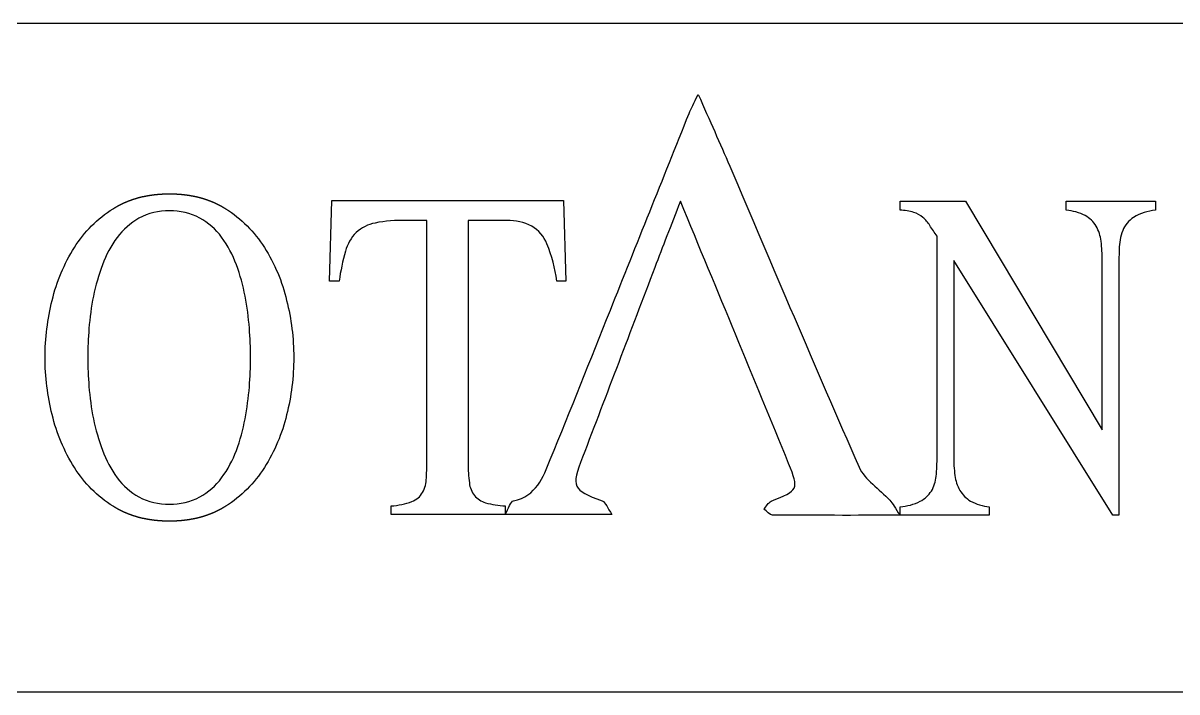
# Model space of a CAD drawing. Header units: millimetres. Extents: x -2194 to 1361, y -607 to 684.
# Drawn here: x 568.44 to 585.99, y 608.17 to 618.36 of the extents above; entities that cross this region are included whole.
import ezdxf

# ---------------------------------------------------------------- set-up
doc = ezdxf.new("R2010")
doc.units = ezdxf.units.MM
doc.layers.add('l1 2mm', color=7, linetype='Continuous', lineweight=25, true_color=0x000000)

msp = doc.modelspace()

# ---------------------------------------------------------------- linework, layer by layer
at = {"layer": 'l1 2mm', "color": 5, "true_color": 0x0000ff}
for p, q in [((560.35, 618.355), (610.928, 618.355)), ((560.35, 608.175), (610.928, 608.175))]:
    msp.add_line(p, q, dxfattribs=at)
at = {"layer": 'l1 2mm', "color": 5, "true_color": 0x0000ff, "flags": 128}
for points in [[(572.554, 613.265, -0.060549), (572.445, 612.391, -0.082743), (572.106, 611.59, -0.11043), (571.517, 611.001), (571.515, 610.999), (571.512, 610.998), (571.509, 610.996), (571.506, 610.994), (571.503, 610.992), (571.501, 610.991), (571.498, 610.989), (571.495, 610.987), (571.492, 610.985), (571.489, 610.984), (571.486, 610.982), (571.484, 610.98), (571.481, 610.979), (571.478, 610.977), (571.475, 610.975), (571.472, 610.974), (571.469, 610.972), (571.466, 610.97), (571.464, 610.969), (571.461, 610.967), (571.458, 610.965), (571.455, 610.964), (571.452, 610.962), (571.449, 610.96), (571.446, 610.959), (571.443, 610.957), (571.44, 610.956), (571.437, 610.954), (571.435, 610.952), (571.432, 610.951), (571.429, 610.949), (571.426, 610.948), (571.423, 610.946), (571.42, 610.945), (571.417, 610.943), (571.414, 610.942), (571.411, 610.94), (571.408, 610.939), (571.405, 610.937), (571.402, 610.936), (571.399, 610.934), (571.396, 610.933), (571.393, 610.931), (571.39, 610.93), (571.387, 610.928), (571.384, 610.927), (571.381, 610.925), (571.378, 610.924), (571.375, 610.922), (571.372, 610.921), (571.369, 610.919), (571.366, 610.918), (571.363, 610.917), (571.36, 610.915), (571.357, 610.914), (571.354, 610.912), (571.351, 610.911), (571.348, 610.91), (571.345, 610.908), (571.342, 610.907), (571.339, 610.906), (571.336, 610.904), (571.333, 610.903), (571.33, 610.902), (571.327, 610.9), (571.324, 610.899), (571.321, 610.898), (571.318, 610.896), (571.314, 610.895), (571.311, 610.894), (571.308, 610.892), (571.305, 610.891), (571.302, 610.89), (571.299, 610.889), (571.296, 610.887), (571.293, 610.886), (571.29, 610.885), (571.286, 610.884), (571.283, 610.882), (571.28, 610.881), (571.277, 610.88), (571.274, 610.879), (571.271, 610.878), (571.268, 610.876), (571.264, 610.875), (571.261, 610.874), (571.258, 610.873), (571.255, 610.872), (571.252, 610.87), (571.249, 610.869), (571.245, 610.868), (571.242, 610.867), (571.239, 610.866), (571.236, 610.865), (571.233, 610.864), (571.229, 610.862), (571.226, 610.861), (571.223, 610.86), (571.22, 610.859), (571.217, 610.858), (571.213, 610.857), (571.21, 610.856), (571.207, 610.855), (571.204, 610.854), (571.2, 610.853), (571.197, 610.852), (571.194, 610.851), (571.191, 610.85), (571.187, 610.849), (571.184, 610.848), (571.181, 610.847), (571.178, 610.846), (571.174, 610.845), (571.171, 610.844), (571.168, 610.843), (571.165, 610.842), (571.161, 610.841), (571.158, 610.84), (571.155, 610.839), (571.151, 610.838), (571.148, 610.837), (571.145, 610.836), (571.141, 610.835), (571.138, 610.834), (571.135, 610.833), (571.131, 610.832), (571.128, 610.831), (571.125, 610.83), (571.121, 610.83), (571.118, 610.829), (571.115, 610.828), (571.111, 610.827), (571.108, 610.826), (571.105, 610.825), (571.101, 610.824), (571.098, 610.824), (571.094, 610.823), (571.091, 610.822), (571.088, 610.821), (571.084, 610.82), (571.081, 610.82), (571.077, 610.819), (571.074, 610.818), (571.071, 610.817), (571.067, 610.816), (571.064, 610.816), (571.06, 610.815), (571.057, 610.814), (571.054, 610.813), (571.05, 610.813), (571.047, 610.812), (571.043, 610.811), (571.04, 610.81), (571.036, 610.81), (571.033, 610.809), (571.029, 610.808), (571.026, 610.808), (571.022, 610.807), (571.019, 610.806), (571.016, 610.806), (571.012, 610.805), (571.009, 610.804), (571.005, 610.804), (571.002, 610.803), (570.998, 610.802), (570.995, 610.802), (570.991, 610.801), (570.988, 610.8), (570.984, 610.8), (570.981, 610.799), (570.977, 610.799), (570.973, 610.798), (570.97, 610.798), (570.966, 610.797), (570.963, 610.796), (570.959, 610.796), (570.956, 610.795), (570.952, 610.795), (570.949, 610.794), (570.945, 610.794), (570.942, 610.793), (570.938, 610.793), (570.934, 610.792), (570.931, 610.792), (570.927, 610.791), (570.924, 610.791), (570.92, 610.79), (570.916, 610.79), (570.913, 610.789), (570.909, 610.789), (570.906, 610.788), (570.902, 610.788), (570.898, 610.787), (570.895, 610.787), (570.891, 610.787), (570.887, 610.786), (570.884, 610.786), (570.88, 610.785), (570.877, 610.785), (570.873, 610.785), (570.869, 610.784), (570.866, 610.784), (570.862, 610.783), (570.858, 610.783), (570.855, 610.783), (570.851, 610.782), (570.847, 610.782), (570.844, 610.782), (570.84, 610.781), (570.836, 610.781), (570.832, 610.781), (570.829, 610.78), (570.825, 610.78), (570.821, 610.78), (570.818, 610.779), (570.814, 610.779), (570.81, 610.779), (570.806, 610.779), (570.803, 610.778), (570.799, 610.778), (570.795, 610.778), (570.792, 610.778), (570.788, 610.777), (570.784, 610.777), (570.78, 610.777), (570.776, 610.777), (570.773, 610.777), (570.769, 610.776), (570.765, 610.776), (570.761, 610.776), (570.758, 610.776), (570.754, 610.776), (570.75, 610.775), (570.746, 610.775), (570.742, 610.775), (570.739, 610.775), (570.735, 610.775), (570.731, 610.775), (570.727, 610.775), (570.723, 610.775), (570.72, 610.774), (570.716, 610.774), (570.712, 610.774), (570.708, 610.774), (570.704, 610.774), (570.7, 610.774), (570.697, 610.774), (570.693, 610.774), (570.689, 610.774), (570.685, 610.774), (570.681, 610.774), (570.677, 610.774), (570.673, 610.774), (570.669, 610.774), (570.666, 610.774), (570.662, 610.774), (570.658, 610.774), (570.654, 610.774), (570.65, 610.774), (570.646, 610.774), (570.642, 610.774), (570.638, 610.774), (570.634, 610.774), (570.631, 610.774), (570.627, 610.774), (570.623, 610.774), (570.619, 610.774), (570.615, 610.774), (570.611, 610.774), (570.608, 610.774), (570.604, 610.774), (570.6, 610.775), (570.596, 610.775), (570.592, 610.775), (570.588, 610.775), (570.585, 610.775), (570.581, 610.775), (570.577, 610.775), (570.573, 610.775), (570.569, 610.776), (570.566, 610.776), (570.562, 610.776), (570.558, 610.776), (570.554, 610.776), (570.551, 610.777), (570.547, 610.777), (570.543, 610.777), (570.539, 610.777), (570.536, 610.777), (570.532, 610.778), (570.528, 610.778), (570.524, 610.778), (570.521, 610.778), (570.517, 610.779), (570.513, 610.779), (570.509, 610.779), (570.506, 610.779), (570.502, 610.78), (570.498, 610.78), (570.495, 610.78), (570.491, 610.781), (570.487, 610.781), (570.483, 610.781), (570.48, 610.782), (570.476, 610.782), (570.472, 610.782), (570.469, 610.783), (570.465, 610.783), (570.461, 610.783), (570.458, 610.784), (570.454, 610.784), (570.45, 610.785), (570.447, 610.785), (570.443, 610.785), (570.439, 610.786), (570.436, 610.786), (570.432, 610.787), (570.429, 610.787), (570.425, 610.787), (570.421, 610.788), (570.418, 610.788), (570.414, 610.789), (570.41, 610.789), (570.407, 610.79), (570.403, 610.79), (570.4, 610.791), (570.396, 610.791), (570.393, 610.792), (570.389, 610.792), (570.385, 610.793), (570.382, 610.793), (570.378, 610.794), (570.375, 610.794), (570.371, 610.795), (570.368, 610.795), (570.364, 610.796), (570.36, 610.796), (570.357, 610.797), (570.353, 610.798), (570.35, 610.798), (570.346, 610.799), (570.343, 610.799), (570.339, 610.8), (570.336, 610.8), (570.332, 610.801), (570.329, 610.802), (570.325, 610.802), (570.322, 610.803), (570.318, 610.804), (570.315, 610.804), (570.311, 610.805), (570.308, 610.806), (570.304, 610.806), (570.301, 610.807), (570.297, 610.808), (570.294, 610.808), (570.29, 610.809), (570.287, 610.81), (570.283, 610.81), (570.28, 610.811), (570.277, 610.812), (570.273, 610.813), (570.27, 610.813), (570.266, 610.814), (570.263, 610.815), (570.259, 610.816), (570.256, 610.816), (570.253, 610.817), (570.249, 610.818), (570.246, 610.819), (570.242, 610.82), (570.239, 610.82), (570.236, 610.821), (570.232, 610.822), (570.229, 610.823), (570.225, 610.824), (570.222, 610.824), (570.219, 610.825), (570.215, 610.826), (570.212, 610.827), (570.209, 610.828), (570.205, 610.829), (570.202, 610.83), (570.199, 610.83), (570.195, 610.831), (570.192, 610.832), (570.189, 610.833), (570.185, 610.834), (570.182, 610.835), (570.179, 610.836), (570.175, 610.837), (570.172, 610.838), (570.169, 610.839), (570.165, 610.84), (570.162, 610.841), (570.159, 610.842), (570.155, 610.843), (570.152, 610.844), (570.149, 610.845), (570.146, 610.846), (570.142, 610.847), (570.139, 610.848), (570.136, 610.849), (570.133, 610.85), (570.129, 610.851), (570.126, 610.852), (570.123, 610.853), (570.12, 610.854), (570.116, 610.855), (570.113, 610.856), (570.11, 610.857), (570.107, 610.858), (570.103, 610.859), (570.1, 610.86), (570.097, 610.861), (570.094, 610.862), (570.091, 610.864), (570.087, 610.865), (570.084, 610.866), (570.081, 610.867), (570.078, 610.868), (570.075, 610.869), (570.071, 610.87), (570.068, 610.872), (570.065, 610.873), (570.062, 610.874), (570.059, 610.875), (570.056, 610.876), (570.052, 610.878), (570.049, 610.879), (570.046, 610.88), (570.043, 610.881), (570.04, 610.882), (570.037, 610.884), (570.034, 610.885), (570.031, 610.886), (570.027, 610.887), (570.024, 610.889), (570.021, 610.89), (570.018, 610.891), (570.015, 610.892), (570.012, 610.894), (570.009, 610.895), (570.006, 610.896), (570.003, 610.898), (570, 610.899), (569.997, 610.9), (569.993, 610.902), (569.99, 610.903), (569.987, 610.904), (569.984, 610.906), (569.981, 610.907), (569.978, 610.908), (569.975, 610.91), (569.972, 610.911), (569.969, 610.912), (569.966, 610.914), (569.963, 610.915), (569.96, 610.917), (569.957, 610.918), (569.954, 610.919), (569.951, 610.921), (569.948, 610.922), (569.945, 610.924), (569.942, 610.925), (569.939, 610.927), (569.936, 610.928), (569.933, 610.93), (569.93, 610.931), (569.927, 610.933), (569.924, 610.934), (569.921, 610.936), (569.918, 610.937), (569.915, 610.939), (569.912, 610.94), (569.909, 610.942), (569.906, 610.943), (569.903, 610.945), (569.9, 610.946), (569.897, 610.948), (569.895, 610.949), (569.892, 610.951), (569.889, 610.952), (569.886, 610.954), (569.883, 610.956), (569.88, 610.957), (569.877, 610.959), (569.874, 610.96), (569.871, 610.962), (569.868, 610.964), (569.866, 610.965), (569.863, 610.967), (569.86, 610.969), (569.857, 610.97), (569.854, 610.972), (569.851, 610.974), (569.848, 610.975), (569.845, 610.977), (569.843, 610.979), (569.84, 610.98), (569.837, 610.982), (569.834, 610.984), (569.831, 610.985), (569.828, 610.987), (569.826, 610.989), (569.823, 610.991), (569.82, 610.992), (569.817, 610.994), (569.814, 610.996), (569.812, 610.998), (569.809, 610.999), (569.806, 611.001, -0.11043), (569.217, 611.59, -0.083212), (568.878, 612.395, -0.060038), (568.77, 613.265, -0.060038), (568.878, 614.135, -0.083212), (569.217, 614.94, -0.11043), (569.806, 615.529), (569.809, 615.531), (569.812, 615.532), (569.814, 615.534), (569.817, 615.536), (569.82, 615.538), (569.823, 615.539), (569.826, 615.541), (569.828, 615.543), (569.831, 615.545), (569.834, 615.546), (569.837, 615.548), (569.84, 615.55), (569.843, 615.551), (569.845, 615.553), (569.848, 615.555), (569.851, 615.556), (569.854, 615.558), (569.857, 615.56), (569.86, 615.561), (569.863, 615.563), (569.866, 615.565), (569.868, 615.566), (569.871, 615.568), (569.874, 615.57), (569.877, 615.571), (569.88, 615.573), (569.883, 615.574), (569.886, 615.576), (569.889, 615.578), (569.892, 615.579), (569.895, 615.581), (569.897, 615.582), (569.9, 615.584), (569.903, 615.585), (569.906, 615.587), (569.909, 615.588), (569.912, 615.59), (569.915, 615.591), (569.918, 615.593), (569.921, 615.594), (569.924, 615.596), (569.927, 615.597), (569.93, 615.599), (569.933, 615.6), (569.936, 615.602), (569.939, 615.603), (569.942, 615.605), (569.945, 615.606), (569.948, 615.608), (569.951, 615.609), (569.954, 615.611), (569.957, 615.612), (569.96, 615.613), (569.963, 615.615), (569.966, 615.616), (569.969, 615.618), (569.972, 615.619), (569.975, 615.62), (569.978, 615.622), (569.981, 615.623), (569.984, 615.624), (569.987, 615.626), (569.99, 615.627), (569.993, 615.628), (569.997, 615.63), (570, 615.631), (570.003, 615.632), (570.006, 615.634), (570.009, 615.635), (570.012, 615.636), (570.015, 615.638), (570.018, 615.639), (570.021, 615.64), (570.024, 615.641), (570.027, 615.643), (570.031, 615.644), (570.034, 615.645), (570.037, 615.646), (570.04, 615.648), (570.043, 615.649), (570.046, 615.65), (570.049, 615.651), (570.052, 615.652), (570.056, 615.654), (570.059, 615.655), (570.062, 615.656), (570.065, 615.657), (570.068, 615.658), (570.071, 615.66), (570.075, 615.661), (570.078, 615.662), (570.081, 615.663), (570.084, 615.664), (570.087, 615.665), (570.091, 615.666), (570.094, 615.668), (570.097, 615.669), (570.1, 615.67), (570.103, 615.671), (570.107, 615.672), (570.11, 615.673), (570.113, 615.674), (570.116, 615.675), (570.12, 615.676), (570.123, 615.677), (570.126, 615.678), (570.129, 615.679), (570.133, 615.68), (570.136, 615.681), (570.139, 615.682), (570.142, 615.683), (570.146, 615.684), (570.149, 615.685), (570.152, 615.686), (570.155, 615.687), (570.159, 615.688), (570.162, 615.689), (570.165, 615.69), (570.169, 615.691), (570.172, 615.692), (570.175, 615.693), (570.179, 615.694), (570.182, 615.695), (570.185, 615.696), (570.189, 615.697), (570.192, 615.698), (570.195, 615.699), (570.199, 615.7), (570.202, 615.7), (570.205, 615.701), (570.209, 615.702), (570.212, 615.703), (570.215, 615.704), (570.219, 615.705), (570.222, 615.706), (570.225, 615.706), (570.229, 615.707), (570.232, 615.708), (570.236, 615.709), (570.239, 615.71), (570.242, 615.71), (570.246, 615.711), (570.249, 615.712), (570.253, 615.713), (570.256, 615.714), (570.259, 615.714), (570.263, 615.715), (570.266, 615.716), (570.27, 615.717), (570.273, 615.717), (570.277, 615.718), (570.28, 615.719), (570.283, 615.72), (570.287, 615.72), (570.29, 615.721), (570.294, 615.722), (570.297, 615.722), (570.301, 615.723), (570.304, 615.724), (570.308, 615.724), (570.311, 615.725), (570.315, 615.726), (570.318, 615.726), (570.322, 615.727), (570.325, 615.728), (570.329, 615.728), (570.332, 615.729), (570.336, 615.73), (570.339, 615.73), (570.343, 615.731), (570.346, 615.731), (570.35, 615.732), (570.353, 615.732), (570.357, 615.733), (570.36, 615.734), (570.364, 615.734), (570.368, 615.735), (570.371, 615.735), (570.375, 615.736), (570.378, 615.736), (570.382, 615.737), (570.385, 615.737), (570.389, 615.738), (570.393, 615.738), (570.396, 615.739), (570.4, 615.739), (570.403, 615.74), (570.407, 615.74), (570.41, 615.741), (570.414, 615.741), (570.418, 615.742), (570.421, 615.742), (570.425, 615.743), (570.429, 615.743), (570.432, 615.743), (570.436, 615.744), (570.439, 615.744), (570.443, 615.745), (570.447, 615.745), (570.45, 615.745), (570.454, 615.746), (570.458, 615.746), (570.461, 615.747), (570.465, 615.747), (570.469, 615.747), (570.472, 615.748), (570.476, 615.748), (570.48, 615.748), (570.483, 615.749), (570.487, 615.749), (570.491, 615.749), (570.495, 615.75), (570.498, 615.75), (570.502, 615.75), (570.506, 615.751), (570.509, 615.751), (570.513, 615.751), (570.517, 615.751), (570.521, 615.752), (570.524, 615.752), (570.528, 615.752), (570.532, 615.752), (570.536, 615.753), (570.539, 615.753), (570.543, 615.753), (570.547, 615.753), (570.551, 615.753), (570.554, 615.754), (570.558, 615.754), (570.562, 615.754), (570.566, 615.754), (570.569, 615.754), (570.573, 615.755), (570.577, 615.755), (570.581, 615.755), (570.585, 615.755), (570.588, 615.755), (570.592, 615.755), (570.596, 615.755), (570.6, 615.755), (570.604, 615.756), (570.608, 615.756), (570.611, 615.756), (570.615, 615.756), (570.619, 615.756), (570.623, 615.756), (570.627, 615.756), (570.631, 615.756), (570.634, 615.756), (570.638, 615.756), (570.642, 615.756), (570.646, 615.756), (570.65, 615.756), (570.654, 615.756), (570.658, 615.756), (570.662, 615.756), (570.666, 615.756), (570.669, 615.756), (570.673, 615.756), (570.677, 615.756), (570.681, 615.756), (570.685, 615.756), (570.689, 615.756), (570.693, 615.756), (570.697, 615.756), (570.7, 615.756), (570.704, 615.756), (570.708, 615.756), (570.712, 615.756), (570.716, 615.756), (570.72, 615.756), (570.723, 615.755), (570.727, 615.755), (570.731, 615.755), (570.735, 615.755), (570.739, 615.755), (570.742, 615.755), (570.746, 615.755), (570.75, 615.755), (570.754, 615.754), (570.758, 615.754), (570.761, 615.754), (570.765, 615.754), (570.769, 615.754), (570.773, 615.753), (570.776, 615.753), (570.78, 615.753), (570.784, 615.753), (570.788, 615.753), (570.792, 615.752), (570.795, 615.752), (570.799, 615.752), (570.803, 615.752), (570.806, 615.751), (570.81, 615.751), (570.814, 615.751), (570.818, 615.751), (570.821, 615.75), (570.825, 615.75), (570.829, 615.75), (570.832, 615.749), (570.836, 615.749), (570.84, 615.749), (570.844, 615.748), (570.847, 615.748), (570.851, 615.748), (570.855, 615.747), (570.858, 615.747), (570.862, 615.747), (570.866, 615.746), (570.869, 615.746), (570.873, 615.745), (570.877, 615.745), (570.88, 615.745), (570.884, 615.744), (570.887, 615.744), (570.891, 615.743), (570.895, 615.743), (570.898, 615.743), (570.902, 615.742), (570.906, 615.742), (570.909, 615.741), (570.913, 615.741), (570.916, 615.74), (570.92, 615.74), (570.924, 615.739), (570.927, 615.739), (570.931, 615.738), (570.934, 615.738), (570.938, 615.737), (570.942, 615.737), (570.945, 615.736), (570.949, 615.736), (570.952, 615.735), (570.956, 615.735), (570.959, 615.734), (570.963, 615.734), (570.966, 615.733), (570.97, 615.732), (570.973, 615.732), (570.977, 615.731), (570.981, 615.731), (570.984, 615.73), (570.988, 615.73), (570.991, 615.729), (570.995, 615.728), (570.998, 615.728), (571.002, 615.727), (571.005, 615.726), (571.009, 615.726), (571.012, 615.725), (571.016, 615.724), (571.019, 615.724), (571.022, 615.723), (571.026, 615.722), (571.029, 615.722), (571.033, 615.721), (571.036, 615.72), (571.04, 615.72), (571.043, 615.719), (571.047, 615.718), (571.05, 615.717), (571.054, 615.717), (571.057, 615.716), (571.06, 615.715), (571.064, 615.714), (571.067, 615.714), (571.071, 615.713), (571.074, 615.712), (571.077, 615.711), (571.081, 615.71), (571.084, 615.71), (571.088, 615.709), (571.091, 615.708), (571.094, 615.707), (571.098, 615.706), (571.101, 615.706), (571.105, 615.705), (571.108, 615.704), (571.111, 615.703), (571.115, 615.702), (571.118, 615.701), (571.121, 615.7), (571.125, 615.7), (571.128, 615.699), (571.131, 615.698), (571.135, 615.697), (571.138, 615.696), (571.141, 615.695), (571.145, 615.694), (571.148, 615.693), (571.151, 615.692), (571.155, 615.691), (571.158, 615.69), (571.161, 615.689), (571.165, 615.688), (571.168, 615.687), (571.171, 615.686), (571.174, 615.685), (571.178, 615.684), (571.181, 615.683), (571.184, 615.682), (571.187, 615.681), (571.191, 615.68), (571.194, 615.679), (571.197, 615.678), (571.2, 615.677), (571.204, 615.676), (571.207, 615.675), (571.21, 615.674), (571.213, 615.673), (571.217, 615.672), (571.22, 615.671), (571.223, 615.67), (571.226, 615.669), (571.229, 615.668), (571.233, 615.666), (571.236, 615.665), (571.239, 615.664), (571.242, 615.663), (571.245, 615.662), (571.249, 615.661), (571.252, 615.66), (571.255, 615.658), (571.258, 615.657), (571.261, 615.656), (571.264, 615.655), (571.268, 615.654), (571.271, 615.652), (571.274, 615.651), (571.277, 615.65), (571.28, 615.649), (571.283, 615.648), (571.286, 615.646), (571.29, 615.645), (571.293, 615.644), (571.296, 615.643), (571.299, 615.641), (571.302, 615.64), (571.305, 615.639), (571.308, 615.638), (571.311, 615.636), (571.314, 615.635), (571.318, 615.634), (571.321, 615.632), (571.324, 615.631), (571.327, 615.63), (571.33, 615.628), (571.333, 615.627), (571.336, 615.626), (571.339, 615.624), (571.342, 615.623), (571.345, 615.622), (571.348, 615.62), (571.351, 615.619), (571.354, 615.618), (571.357, 615.616), (571.36, 615.615), (571.363, 615.613), (571.366, 615.612), (571.369, 615.611), (571.372, 615.609), (571.375, 615.608), (571.378, 615.606), (571.381, 615.605), (571.384, 615.603), (571.387, 615.602), (571.39, 615.6), (571.393, 615.599), (571.396, 615.597), (571.399, 615.596), (571.402, 615.594), (571.405, 615.593), (571.408, 615.591), (571.411, 615.59), (571.414, 615.588), (571.417, 615.587), (571.42, 615.585), (571.423, 615.584), (571.426, 615.582), (571.429, 615.581), (571.432, 615.579), (571.435, 615.578), (571.437, 615.576), (571.44, 615.574), (571.443, 615.573), (571.446, 615.571), (571.449, 615.57), (571.452, 615.568), (571.455, 615.566), (571.458, 615.565), (571.461, 615.563), (571.464, 615.561), (571.466, 615.56), (571.469, 615.558), (571.472, 615.556), (571.475, 615.555), (571.478, 615.553), (571.481, 615.551), (571.484, 615.55), (571.486, 615.548), (571.489, 615.546), (571.492, 615.545), (571.495, 615.543), (571.498, 615.541), (571.501, 615.539), (571.503, 615.538), (571.506, 615.536), (571.509, 615.534), (571.512, 615.532), (571.515, 615.531), (571.517, 615.529, -0.11043), (572.106, 614.94, -0.083212), (572.445, 614.135, -0.060038)], [(576.558, 614.428, 0.059662), (576.406, 614.995, 0.164486), (576.175, 615.265, 0.121332), (575.796, 615.348, 0.003727), (575.207, 615.352), (575.207, 611.655, 0.036525), (575.225, 611.355, 0.132338), (575.301, 611.164, 0.148574), (575.471, 611.055, 0.056667), (575.771, 611.005), (575.771, 610.918), (575.771, 610.875), (574.037, 610.875), (574.037, 611.005, 0.069495), (574.352, 611.073, 0.171273), (574.514, 611.211, 0.114567), (574.572, 611.431, 0.013603), (574.579, 611.741), (574.579, 615.352), (574.261, 615.352, 0.052344), (573.792, 615.312, 0.140417), (573.503, 615.168, 0.129292), (573.341, 614.883, 0.032824), (573.243, 614.428), (573.099, 614.428), (573.135, 615.655), (576.659, 615.655), (576.695, 614.428)], [(585.662, 615.507, 0.115133), (585.33, 615.398, 0.148547), (585.164, 615.196, 0.092446), (585.11, 614.915, 0.005673), (585.106, 614.582), (585.106, 610.863), (585.012, 610.863), (582.593, 614.741), (582.593, 611.759, 0.03432), (582.611, 611.47, 0.100144), (582.687, 611.243, 0.122282), (582.85, 611.08, 0.107574), (583.135, 610.993), (583.135, 610.863), (581.777, 610.863), (581.777, 610.993, 0.095543), (582.084, 611.076, 0.131791), (582.254, 611.232, 0.111436), (582.326, 611.456, 0.027283), (582.34, 611.759), (582.34, 615.11, -0.007185), (582.229, 615.276, 0.069163), (582.124, 615.398, 0.104026), (581.987, 615.474, 0.061132), (581.777, 615.507), (581.777, 615.644), (582.774, 615.644), (584.853, 612.163), (584.853, 614.741, 0.033461), (584.835, 615.034, 0.10093), (584.76, 615.265, 0.132857), (584.594, 615.424, 0.097609), (584.305, 615.507), (584.305, 615.644), (585.662, 615.644)], [(571.897, 613.265, 0.018515), (571.878, 613.709, 0.028628), (571.813, 614.197, 0.041295), (571.68, 614.677, 0.072057), (571.456, 615.096, 0.107427), (571.124, 615.388, 0.128735), (570.662, 615.496, 0.132534), (570.199, 615.384, 0.101298), (569.867, 615.092, 0.074451), (569.643, 614.677, 0.037736), (569.506, 614.197, 0.032455), (569.438, 613.706, 0.018171), (569.42, 613.265, 0.018171), (569.438, 612.824, 0.032455), (569.506, 612.333, 0.037736), (569.643, 611.853, 0.072057), (569.867, 611.434, 0.107427), (570.199, 611.142, 0.128735), (570.662, 611.034, 0.128735), (571.124, 611.142, 0.107427), (571.456, 611.434, 0.070795), (571.68, 611.85, 0.043238), (571.813, 612.33, 0.027952), (571.878, 612.821, 0.018515)]]:
    msp.add_lwpolyline(points, format="xyb", close=True, dxfattribs=at)
at = {"layer": 'l1 2mm', "color": 5, "true_color": 0x0000ff}
msp.add_open_spline([(581.777, 610.863), (581.702, 610.974), (581.668, 611.041), (581.62, 611.093), (581.464, 611.263), (581.241, 611.4), (581.153, 611.598), (580.483, 613.118), (579.84, 614.65), (579.187, 616.177), (579.039, 616.524), (578.883, 616.868), (578.706, 617.269), (578.641, 617.133), (578.6, 617.058), (578.568, 616.979), (578.168, 615.982), (577.769, 614.984), (577.37, 613.986), (577.066, 613.227), (576.767, 612.467), (576.456, 611.711), (576.345, 611.443), (576.244, 611.156), (575.897, 611.084), (575.851, 611.074), (575.825, 610.968), (575.771, 610.875), (576.329, 610.875), (576.825, 610.875), (577.393, 610.875), (577.326, 610.973), (577.299, 611.062), (577.246, 611.082), (576.79, 611.254), (576.772, 611.291), (576.946, 611.746), (577.314, 612.708), (577.679, 613.672), (578.046, 614.635), (578.165, 614.95), (578.288, 615.263), (578.435, 615.645), (579.007, 614.261), (579.551, 612.959), (580.082, 611.651), (580.244, 611.252), (580.228, 611.248), (579.816, 611.076), (579.77, 611.057), (579.741, 610.997), (579.705, 610.955), (579.749, 610.925), (579.794, 610.868), (579.839, 610.867), (580.46, 610.861), (581.081, 610.863), (581.777, 610.863)], degree=3, knots=[0, 0, 0, 0, 1, 1, 1, 2, 2, 2, 3, 3, 3, 4, 4, 4, 5, 5, 5, 6, 6, 6, 7, 7, 7, 8, 8, 8, 9, 9, 9, 10, 10, 10, 11, 11, 11, 12, 12, 12, 13, 13, 13, 14, 14, 14, 15, 15, 15, 16, 16, 16, 17, 17, 17, 18, 18, 18, 19, 19, 19, 19], dxfattribs=at)

doc.saveas('drawing.dxf')
